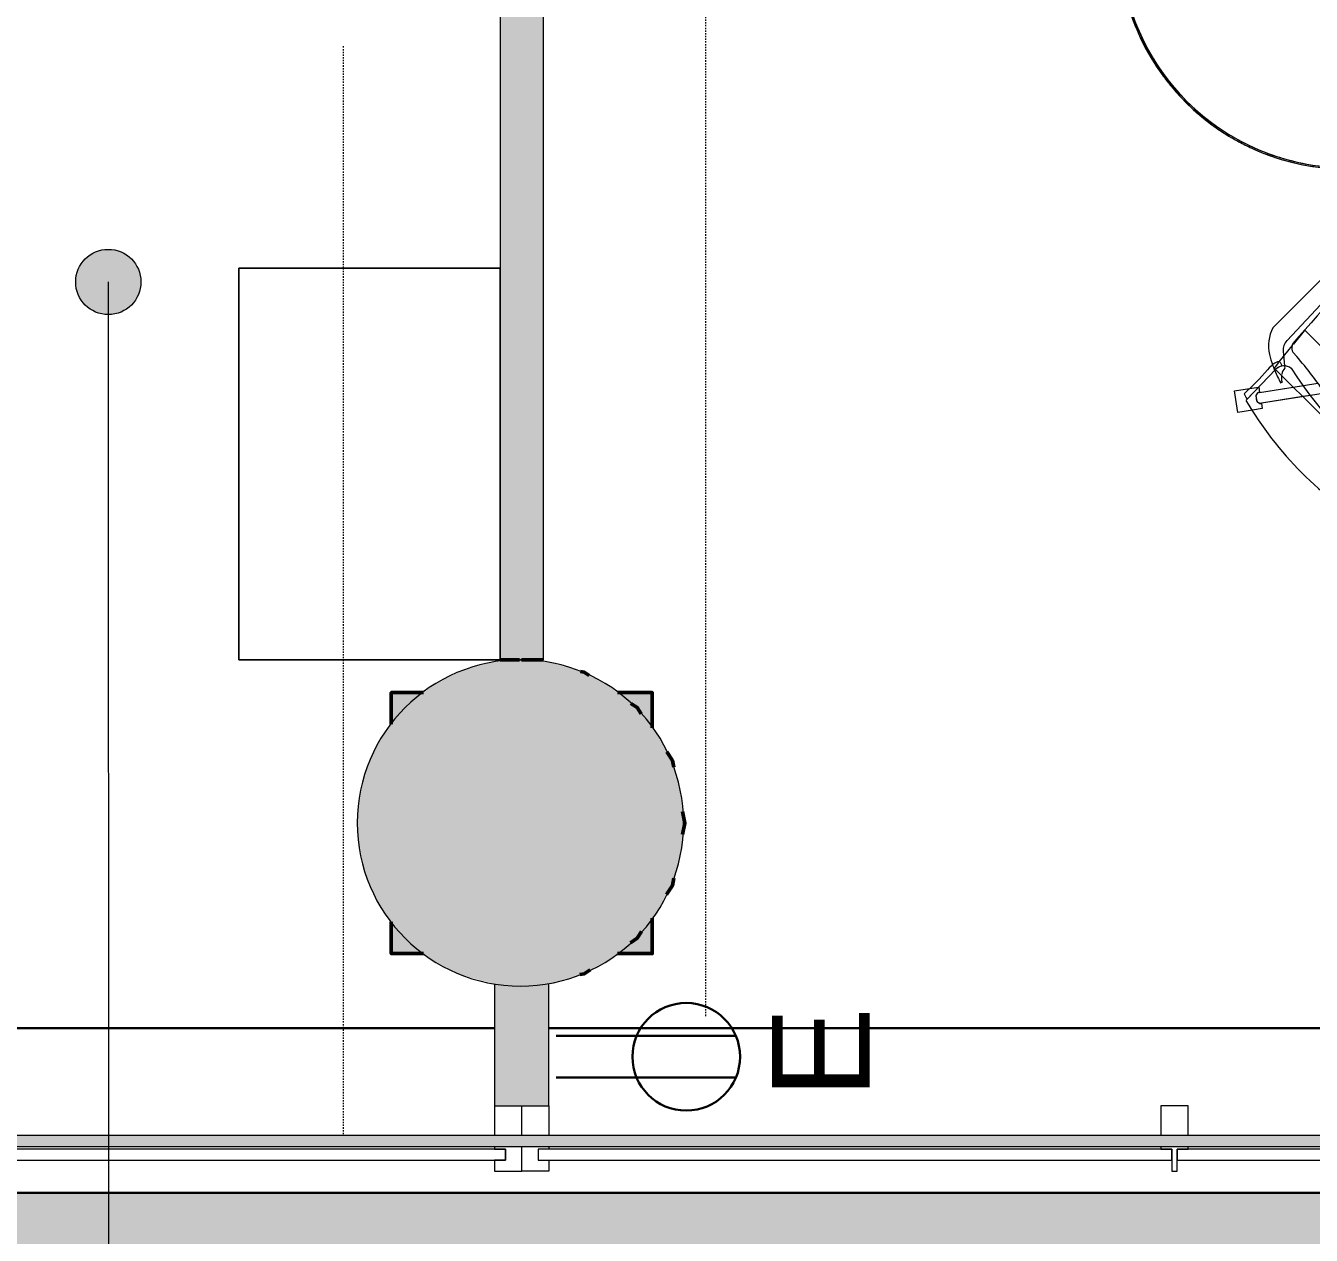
# Model space of a CAD drawing. Header units: inches. Extents: x 416 to 2283, y -56 to 1824.
# Drawn here: x 1962.8 to 2081, y 45.1 to 156.3 of the extents above; entities that cross this region are included whole.
import ezdxf

# ---------------------------------------------------------------- set-up
doc = ezdxf.new("R2010")
doc.units = ezdxf.units.IN
doc.header["$MEASUREMENT"] = 0
doc.linetypes.add('Dash 1_8_', pattern=[0.25, 0.125, -0.125])
for name, color, linetype, lineweight in [('A-ANNO-NOTE', 131, 'Continuous', 13), ('A-AREA-IDEN', 2, 'Continuous', 9), ('A-DETL-GENF', 92, 'Continuous', 9), ('A-DETL-THIN', 151, 'Continuous', 9), ('A-GLAZ-CURT', 52, 'Continuous', 9), ('A-WALL-PATT', 111, 'Continuous', 13), ('I-FURN', 30, 'Continuous', 9), ('I-FURN-PNLS', 30, 'Continuous', 9), ('I-WALL', 2, 'Continuous', 13), ('Orbis - Background_dwg', 8, 'Continuous', 9), ('Orbis_AR$0$A-Wall-Exst', 7, 'Continuous', 9), ('Orbis_BB$0$A-Glaz-Assm', 10, 'Continuous', 20), ('Orbis_BB$0$A-Glaz-Assm-Glaz', 10, 'Continuous', 20), ('Orbis_BB$0$A-Wall-Exst', 7, 'Continuous', 9), ('Orbis_BB$0$TI_ARCH-02_E957150$0$A-Wall-Blow', 130, 'Continuous', 30), ('Orbis_BB$0$TI_Grid_E957150$0$S-02-COLS-CONC', 50, 'Continuous', 50), ('Orbis_BB$0$TI_Grid_E957150$0$S-03-COLS-CONC-PATT', 10, 'Continuous', 20), ('Orbis_BB$0$TI_Grid_E957150$0$S-04-COLS-CONC', 50, 'Continuous', 50), ('Orbis_BB$0$TI_Grid_E957150$0$S-05-COLS-CONC', 50, 'Continuous', 50), ('Orbis_BB$0$TI_Grid_E957150$0$S-06-COLS-CONC', 50, 'Continuous', 50), ('Orbis_BB$0$TI_Grid_E957150$0$S-07-COLS-CONC', 50, 'Continuous', 50), ('Orbis_BB$0$TI_Grid_E957150$0$S-08-COLS-CONC', 50, 'Continuous', 50), ('Orbis_BB$0$TI_Grid_E957150$0$S-08-COLS-CONC-PATT', 10, 'Continuous', 20), ('Orbis_BB$0$TI_Grid_E957150$0$S-09-COLS-CONC', 50, 'Continuous', 50), ('Orbis_BB$0$TI_Grid_E957150$0$S-P1-COLS-CONC', 50, 'Continuous', 50), ('Orbis_BB$0$TI_Grid_E957150$0$S-P1-COLS-CONC-PATT', 10, 'Continuous', 20), ('Orbis_BB$0$TI_Grid_E957150$0$S-P4-COLS-CONC', 50, 'Continuous', 50), ('S-COLS', 52, 'Continuous', 13)]:
    doc.layers.add(name, color=color, linetype=linetype, lineweight=lineweight)
doc.styles.add('Swis721 Lt BT', font='swissl.ttf', dxfattribs={"height": 9})

# ---------------------------------------------------------------- blocks, each defined once
blk = doc.blocks.new('Concrete-Round-Column - 30_-6914671-Level XX  POWER _ SIGNAL')
at = {"layer": 'S-COLS', "lineweight": 9}
blk.add_hatch(color=7, dxfattribs=at).paths.add_polyline_path([(0, -15), (2.62, -14.77), (5.13, -14.1), (7.5, -12.99), (9.64, -11.49), (11.49, -9.64), (12.99, -7.5), (14.1, -5.13), (14.77, -2.6), (15, 0), (14.77, 2.6), (14.1, 5.13), (12.99, 7.5), (11.49, 9.64), (9.64, 11.49), (7.5, 12.99), (5.13, 14.1), (2.6, 14.77), (-0.01, 15), (-2.6, 14.77), (-5.13, 14.1), (-7.5, 12.99), (-9.64, 11.49), (-11.49, 9.64), (-12.99, 7.5), (-14.1, 5.13), (-14.77, 2.6), (-15, 0), (-14.77, -2.6), (-14.1, -5.13), (-12.99, -7.5), (-11.49, -9.64), (-9.64, -11.49), (-7.44, -13.02), (-5.13, -14.1), (-2.38, -14.79), (-0.48, -14.96)], flags=0)
at = {"layer": 'S-COLS', "color": 8, "lineweight": 20}
for start, end in [(360, 180), (180, 360)]:
    blk.add_arc((0, 0), 15, start, end, dxfattribs=at)
blk = doc.blocks.new('System Panel - Glazed-7329276-Level XX  POWER _ SIGNAL')
at = {"layer": 'A-GLAZ-CURT'}
blk.add_hatch(color=7, dxfattribs=at).paths.add_polyline_path([(-212.63, -0.75), (-245.76, -0.75), (-245.76, -1.75), (245.76, -1.75), (245.76, -0.75), (-187.63, -0.75)], flags=0)
at = {"layer": 'A-GLAZ-CURT', "color": 8, "lineweight": 20}
for p, q in [((245.76, -0.75), (-245.76, -0.75)), ((-245.76, -1.75), (245.76, -1.75))]:
    blk.add_line(p, q, dxfattribs=at)
blk = doc.blocks.new('Zira Wksta 12 - Type 1-V11-Level XX  POWER _ SIGNAL')
at = {"layer": 'I-FURN', "linetype": 'Dash 1_8_'}
blk.add_line((-108, 12), (-108, -114), dxfattribs=at)
at = {"layer": 'I-FURN'}
for p, q in [((-55.84, -50.59), (-48.39, -43.13)), ((-47.47, -44.21), (-54.53, -51.76)), ((-52.93, -50.87), (-52.88, -50.81)), ((-52.88, -50.81), (-48.5, -55.18)), ((-53.94, -52.12), (-52.93, -50.87)), ((-54.89, -52.75), (-54.75, -54.1)), ((-54.84, -53.23), (-54.06, -52.26)), ((-54.06, -52.26), (-54.01, -52.21)), ((-55.71, -54.31), (-55.6, -54.17)), ((-55.63, -54.39), (-55.68, -54.33)), ((-55.6, -54.17), (-55.28, -53.77)), ((-55.25, -53.73), (-54.84, -53.23)), ((-55.16, -53.74), (-54.99, -54.11)), ((-54.75, -54.1), (-54.73, -54.26)), ((-58.3, -57.26), (-55.56, -54.41)), ((-55.56, -54.41), (-58.19, -57.16)), ((-55.03, -54.98), (-55.57, -54.45)), ((-53.97, -56.05), (-55.03, -54.98)), ((-59.35, -56.4), (-57.97, -56.18)), ((-59.35, -56.4), (-57.97, -56.18)), ((-59.04, -58.37), (-59.35, -56.4)), ((-59.04, -58.37), (-59.35, -56.4)), ((-57.97, -56.18), (-57.13, -56.04)), ((-57.97, -56.18), (-57.13, -56.04)), ((-57.13, -56.04), (-57.05, -56.52)), ((-57.13, -56.04), (-57.05, -56.52)), ((-57.05, -56.54), (-53.02, -55.9)), ((-57.05, -56.54), (-53.97, -56.05)), ((-54.99, -55.59), (-55.1, -55.67)), ((-53.97, -56.05), (-53.02, -55.9)), ((-53.09, -56.92), (-53.97, -56.05)), ((-53.02, -55.9), (-51.71, -55.69)), ((-53.02, -55.9), (-51.71, -55.69)), ((-51.03, -56.6), (-52.37, -56.81)), ((-51.03, -56.6), (-52.37, -56.81)), ((-57.39, -56.84), (-57.31, -57.35)), ((-57.39, -56.84), (-57.31, -57.35)), ((-57.3, -57.34), (-57.38, -56.84)), ((-57.3, -57.34), (-57.38, -56.84)), ((-52.37, -56.81), (-56.89, -57.52)), ((-53.09, -56.92), (-56.89, -57.52)), ((-56.89, -57.54), (-56.82, -58.02)), ((-56.89, -57.54), (-56.82, -58.02)), ((-52.37, -56.81), (-53.09, -56.92)), ((-46.16, -63.85), (-53.09, -56.92)), ((-57.71, -58.16), (-59.04, -58.37)), ((-57.71, -58.16), (-59.04, -58.37)), ((-56.82, -58.02), (-57.71, -58.16)), ((-56.82, -58.02), (-57.71, -58.16))]:
    blk.add_line(p, q, dxfattribs=at)
for centre, radius, start, end in [((62.79, -151.71), 153.52, 134.4749, 139.5213), ((-52.6, -52.23), 3.63, 153.1789, 193.0478), ((-53.51, -52.7), 1.39, 137.8013, 182.1078), ((-46.77, -50.88), 9.61, 193.0478, 198.9964), ((-53.33, -52.44), 0.763, 149.2338, 230.7662), ((-86.25, -81.01), 42.84, 34.9767, 40.7699), ((-53.49, -56.9), 3.74, 125.0936, 139.0143), ((-46.77, -50.88), 9.61, 198.9964, 201.4906), ((-55.29, -54.34), 0.613, 77.5427, 125.0936), ((-54.8, -55.14), 1.05, 50.9554, 136.1786), ((-54.8, -55.14), 1.05, 100.2002, 136.1786), ((-53.67, -55.17), 1.38, 140.0878, 167.4248), ((-25.52, -36.28), 33.83, 212.2285, 237.7715), ((-76.85, -36.61), 27.2, 312.4882, 319.0143), ((-46.77, -50.88), 9.61, 201.6393, 202.073), ((-46.77, -50.88), 9.61, 202.2631, 209.9334), ((-53.67, -55.17), 1.38, 169.0187, 197.9497), ((-29.6, -40.36), 33.17, 209.4478, 210.4234), ((-56.99, -56.92), 0.407, 98.1651, 167.8349), ((-56.99, -56.92), 0.407, 98.1651, 167.8349), ((-56.99, -56.94), 0.406, 99, 166.3801), ((-56.99, -56.94), 0.406, 99, 166.3801), ((-29.91, -40.67), 32.89, 210.304, 239.6925), ((-56.96, -57.14), 0.407, 210.1651, 279.8349), ((-56.96, -57.14), 0.407, 210.1651, 279.8349), ((-56.96, -57.12), 0.406, 211.6199, 252.0479), ((-56.96, -57.12), 0.406, 211.6199, 279), ((-56.96, -57.12), 0.406, 252.0479, 279)]:
    blk.add_arc(centre, radius, start, end, dxfattribs=at)
at = {"layer": 'I-FURN-PNLS'}
for radius, start, end in [(21, 90, 270), (21, 90, 270), (20.87, 180, 270), (20.87, 180, 270), (20.87, 196.3636, 204.5455), (20.87, 196.3636, 204.5455), (21, 199.0476, 202.9265), (21, 199.0476, 202.9265), (21, 202.9265, 207.4568), (21, 202.9265, 207.4568), (20.87, 204.5455, 212.7273), (20.87, 204.5455, 237.2727), (21, 207.4568, 211.3139), (21, 207.4568, 211.3139), (21, 211.3139, 215.8762), (21, 211.3139, 215.8762), (20.87, 212.7273, 237.2727), (21, 215.8762, 219.7), (21, 215.8762, 219.7), (21, 219.7, 224.3111), (21, 219.7, 224.3111), (21, 224.3111, 228.085), (21, 224.3111, 228.085), (21, 228.085, 232.772), (21, 228.085, 232.772), (21, 232.772, 236.4692), (21, 232.772, 236.4692), (21, 236.4692, 241.2813), (21, 236.4692, 241.2813), (20.87, 237.2727, 245.4545), (20.87, 237.2727, 253.6364), (21, 241.2813, 244.8527), (21, 241.2813, 244.8527), (21, 244.8527, 249.8969), (21, 244.8527, 249.8969), (20.87, 245.4545, 253.6364), (21, 249.8969, 253.2356), (21, 249.8969, 253.2356), (21, 253.2356, 258.8316), (21, 253.2356, 258.8316), (20.87, 253.6364, 270), (20.87, 253.6364, 270), (21, 258.8316, 261.618), (21, 258.8316, 261.618)]:
    blk.add_arc((-49, -15), radius, start, end, dxfattribs=at)
blk = doc.blocks.new('Zira Wksta 11 - Type 3-V12-Level XX  POWER _ SIGNAL')
at = {"layer": 'I-FURN', "linetype": 'Dash 1_8_'}
for p, q in [((-102, 43.99), (-102, 87.75)), ((-102, 7.99), (-102, 43.99)), ((-102, -12.41), (-102, 7.99))]:
    blk.add_line(p, q, dxfattribs=at)
blk = doc.blocks.new('Bookshelf33 - Bookshelf-7421367-Level XX  POWER _ SIGNAL')
at = {"layer": 'I-FURN'}
for p, q in [((1102.93, 152.08), (1066.93, 152.08)), ((1066.93, 152.08), (1066.93, 128.08)), ((1066.93, 128.08), (1066.93, 152.08)), ((1066.93, 152.08), (1102.93, 152.08)), ((1102.93, 128.08), (1102.93, 152.08)), ((1102.93, 152.08), (1102.93, 128.08)), ((1066.93, 128.08), (1102.93, 128.08)), ((1102.93, 128.08), (1066.93, 128.08))]:
    blk.add_line(p, q, dxfattribs=at)
blk = doc.blocks.new('Orbis - Background_dwg_Orbis_BB-7347761-Level XX  POWER _ SIGNAL')
at = {"layer": 'Orbis_BB$0$TI_Grid_E957150$0$S-03-COLS-CONC-PATT', "lineweight": 9}
h = blk.add_hatch(color=7, dxfattribs=at)
h.paths.add_polyline_path([(12721.99, 874.97), (12722.4, 875.05), (12722.95, 875.42)], flags=0)
h.paths.add_polyline_path([(12730.52, 883.17), (12730.64, 883.79), (12730.52, 883.53), (12730.52, 883.34)], flags=0)
h.paths.add_polyline_path([(12731.45, 887.85), (12731.66, 888.92), (12731.45, 889.96), (12731.54, 888.91), (12731.51, 888.55)], flags=0)
h.paths.add_polyline_path([(12730.64, 894.05), (12730.5, 894.56), (12730.47, 894.41), (12730.52, 894.31)], flags=0)
h.paths.add_polyline_path([(12722.87, 902.46), (12722.4, 902.77), (12722.05, 902.84)], flags=0)
at = {"layer": 'Orbis_BB$0$TI_Grid_E957150$0$S-08-COLS-CONC-PATT', "lineweight": 9}
h = blk.add_hatch(color=7, dxfattribs=at)
h.paths.add_polyline_path([(12729.96, 882.34), (12730.52, 883.17), (12730.52, 883.53), (12730.35, 883.17)], flags=0)
h.paths.add_polyline_path([(12730.47, 894.41), (12730.52, 894.65), (12729.99, 895.45), (12730.36, 894.65)], flags=0)
at = {"layer": 'Orbis_BB$0$TI_Grid_E957150$0$S-P1-COLS-CONC-PATT', "lineweight": 9}
h = blk.add_hatch(color=7, dxfattribs=at)
h.paths.add_polyline_path([(12704.66, 876.91), (12707.64, 876.91), (12706.9, 877.43), (12705.05, 879.28), (12704.66, 879.84), (12704.66, 877.43)], flags=0)
h.paths.add_polyline_path([(12726.19, 876.91), (12728.66, 876.91), (12728.66, 880.17), (12728.04, 879.28), (12726.19, 877.43), (12725.45, 876.91), (12726.15, 876.91)], flags=0)
h.paths.add_polyline_path([(12728.66, 897.67), (12728.66, 900.91), (12725.47, 900.91), (12726.19, 900.41), (12728.04, 898.56)], flags=0)
h.paths.add_polyline_path([(12704.66, 898), (12705.05, 898.56), (12706.9, 900.41), (12707.62, 900.91), (12704.66, 900.91), (12704.66, 898.17)], flags=0)
at = {"layer": 'Orbis_BB$0$A-Glaz-Assm'}
for p, q in [((12714.16, 862.91), (12714.16, 860.16)), ((12716.66, 860.16), (12716.66, 862.91)), ((12716.66, 860.16), (12716.66, 862.91)), ((12719.16, 862.91), (12719.16, 860.16)), ((12777.91, 860.16), (12777.91, 862.91))]:
    blk.add_line(p, q, dxfattribs=at)
at = {"layer": 'Orbis_BB$0$A-Glaz-Assm', "flags": 128}
for points in [[(12777.91, 862.91), (12775.41, 862.91), (12775.41, 860.16)], [(12714.16, 859.16), (12714.16, 858.91), (12715.16, 858.91), (12715.16, 857.91), (12714.16, 857.91), (12714.16, 856.91), (12716.66, 856.91), (12716.66, 859.16)], [(12719.16, 859.16), (12719.16, 858.91), (12718.16, 858.91), (12718.16, 857.91), (12719.16, 857.91), (12719.16, 856.91), (12716.66, 856.91), (12716.66, 859.16)], [(12775.41, 859.16), (12775.41, 858.91), (12776.41, 858.91), (12776.41, 856.91), (12776.91, 856.91), (12776.91, 858.91), (12777.91, 858.91), (12777.91, 859.16)]]:
    blk.add_lwpolyline(points, dxfattribs=at)
at = {"layer": 'Orbis_BB$0$A-Glaz-Assm-Glaz', "flags": 128}
for points in [[(12715.16, 858.91), (12656.91, 858.91), (12656.91, 857.91), (12715.16, 857.91)], [(12776.41, 858.91), (12718.16, 858.91), (12718.16, 857.91), (12776.41, 857.91)], [(12836.41, 858.91), (12776.91, 858.91), (12776.91, 857.91), (12836.41, 857.91)]]:
    blk.add_lwpolyline(points, close=True, dxfattribs=at)
at = {"layer": 'Orbis_BB$0$A-Wall-Exst', "color": 50, "lineweight": 50}
for p, q in [((12714.66, 903.91), (12716.45, 903.91)), ((12716.64, 903.91), (12718.66, 903.91))]:
    blk.add_line(p, q, dxfattribs=at)
at = {"layer": 'Orbis_BB$0$TI_ARCH-02_E957150$0$A-Wall-Blow'}
for p, q in [((12614.24, 870.04), (12714.16, 870.04)), ((12719.16, 870.04), (12817.54, 870.04))]:
    blk.add_line(p, q, dxfattribs=at)
at = {"layer": 'Orbis_BB$0$TI_ARCH-02_E957150$0$A-Wall-Blow', "flags": 128}
blk.add_lwpolyline([(11124.05, 914.91), (12058.66, 914.91), (12058.66, 853.91), (12117.66, 853.91), (12117.66, 857.91), (12147.66, 857.91), (12147.66, 854.91), (12856.66, 854.91), (12856.66, 1027.91), (12853.66, 1027.91), (12853.66, 1028.04)], dxfattribs=at)
at = {"layer": 'Orbis_BB$0$TI_Grid_E957150$0$S-02-COLS-CONC', "flags": 128}
for points in [[(12722.87, 902.46), (12722.4, 902.77), (12722.05, 902.84)], [(12727.65, 898.95), (12727.27, 899.52), (12726.7, 899.9)], [(12730.64, 894.05), (12730.52, 894.65), (12729.99, 895.45)], [(12731.45, 887.85), (12731.66, 888.91), (12731.45, 889.96)], [(12729.96, 882.34), (12730.52, 883.17), (12730.65, 883.83)], [(12726.65, 877.89), (12727.27, 878.31), (12727.68, 878.93)], [(12721.99, 874.97), (12722.4, 875.05), (12722.95, 875.42)]]:
    blk.add_lwpolyline(points, dxfattribs=at)
at = {"layer": 'Orbis_BB$0$TI_Grid_E957150$0$S-04-COLS-CONC'}
for p, q in [((12729.99, 895.45), (12730.52, 894.65)), ((12730.52, 894.65), (12730.64, 894.05))]:
    blk.add_line(p, q, dxfattribs=at)
at = {"layer": 'Orbis_BB$0$TI_Grid_E957150$0$S-04-COLS-CONC', "flags": 128}
for points in [[(12722.05, 902.84), (12722.4, 902.77), (12722.87, 902.46)], [(12726.7, 899.9), (12727.27, 899.52), (12727.65, 898.95)], [(12731.45, 889.96), (12731.66, 888.91), (12731.45, 887.85)], [(12730.65, 883.83), (12730.52, 883.17), (12729.96, 882.34)], [(12727.68, 878.93), (12727.27, 878.31), (12726.65, 877.89)], [(12722.95, 875.42), (12722.4, 875.05), (12721.99, 874.97)]]:
    blk.add_lwpolyline(points, dxfattribs=at)
at = {"layer": 'Orbis_BB$0$TI_Grid_E957150$0$S-05-COLS-CONC'}
for p, q in [((12729.99, 895.45), (12730.52, 894.65)), ((12730.52, 894.65), (12730.64, 894.05))]:
    blk.add_line(p, q, dxfattribs=at)
at = {"layer": 'Orbis_BB$0$TI_Grid_E957150$0$S-05-COLS-CONC', "flags": 128}
for points in [[(12722.05, 902.84), (12722.4, 902.77), (12722.87, 902.46)], [(12726.7, 899.9), (12727.27, 899.52), (12727.65, 898.95)], [(12731.45, 889.96), (12731.66, 888.91), (12731.45, 887.85)], [(12730.65, 883.83), (12730.52, 883.17), (12729.96, 882.34)], [(12727.68, 878.93), (12727.27, 878.31), (12726.65, 877.89)], [(12722.95, 875.42), (12722.4, 875.05), (12721.99, 874.97)]]:
    blk.add_lwpolyline(points, dxfattribs=at)
at = {"layer": 'Orbis_BB$0$TI_Grid_E957150$0$S-06-COLS-CONC'}
for p, q in [((12729.99, 895.45), (12730.52, 894.65)), ((12730.52, 894.65), (12730.64, 894.05))]:
    blk.add_line(p, q, dxfattribs=at)
at = {"layer": 'Orbis_BB$0$TI_Grid_E957150$0$S-06-COLS-CONC', "flags": 128}
for points in [[(12722.05, 902.84), (12722.4, 902.77), (12722.87, 902.46)], [(12726.7, 899.9), (12727.27, 899.52), (12727.65, 898.95)], [(12731.45, 889.96), (12731.66, 888.91), (12731.45, 887.85)], [(12730.65, 883.83), (12730.52, 883.17), (12729.96, 882.34)], [(12727.68, 878.93), (12727.27, 878.31), (12726.65, 877.89)], [(12722.95, 875.42), (12722.4, 875.05), (12721.99, 874.97)]]:
    blk.add_lwpolyline(points, dxfattribs=at)
at = {"layer": 'Orbis_BB$0$TI_Grid_E957150$0$S-07-COLS-CONC'}
for p, q in [((12729.99, 895.45), (12730.52, 894.65)), ((12730.52, 894.65), (12730.64, 894.05))]:
    blk.add_line(p, q, dxfattribs=at)
at = {"layer": 'Orbis_BB$0$TI_Grid_E957150$0$S-07-COLS-CONC', "flags": 128}
for points in [[(12722.05, 902.84), (12722.4, 902.77), (12722.87, 902.46)], [(12726.7, 899.9), (12727.27, 899.52), (12727.65, 898.95)], [(12731.45, 889.96), (12731.66, 888.91), (12731.45, 887.85)], [(12730.65, 883.83), (12730.52, 883.17), (12729.96, 882.34)], [(12727.68, 878.93), (12727.27, 878.31), (12726.65, 877.89)], [(12722.95, 875.42), (12722.4, 875.05), (12721.99, 874.97)]]:
    blk.add_lwpolyline(points, dxfattribs=at)
at = {"layer": 'Orbis_BB$0$TI_Grid_E957150$0$S-08-COLS-CONC'}
for p, q in [((12729.99, 895.45), (12730.52, 894.65)), ((12730.52, 894.65), (12730.64, 894.05))]:
    blk.add_line(p, q, dxfattribs=at)
at = {"layer": 'Orbis_BB$0$TI_Grid_E957150$0$S-08-COLS-CONC', "flags": 128}
for points in [[(12722.05, 902.84), (12722.4, 902.77), (12722.87, 902.46)], [(12726.7, 899.9), (12727.27, 899.52), (12727.65, 898.95)], [(12731.45, 889.96), (12731.66, 888.91), (12731.45, 887.85)], [(12730.65, 883.83), (12730.52, 883.17), (12729.96, 882.34)], [(12727.68, 878.93), (12727.27, 878.31), (12726.65, 877.89)], [(12722.95, 875.42), (12722.4, 875.05), (12721.99, 874.97)]]:
    blk.add_lwpolyline(points, dxfattribs=at)
at = {"layer": 'Orbis_BB$0$TI_Grid_E957150$0$S-09-COLS-CONC'}
for p, q in [((12729.99, 895.45), (12730.52, 894.65)), ((12730.52, 894.65), (12730.64, 894.05))]:
    blk.add_line(p, q, dxfattribs=at)
at = {"layer": 'Orbis_BB$0$TI_Grid_E957150$0$S-09-COLS-CONC', "flags": 128}
for points in [[(12722.05, 902.84), (12722.4, 902.77), (12722.87, 902.46)], [(12726.7, 899.9), (12727.27, 899.52), (12727.65, 898.95)], [(12731.45, 889.96), (12731.66, 888.91), (12731.45, 887.85)], [(12730.65, 883.83), (12730.52, 883.17), (12729.96, 882.34)], [(12727.68, 878.93), (12727.27, 878.31), (12726.65, 877.89)], [(12722.95, 875.42), (12722.4, 875.05), (12721.99, 874.97)]]:
    blk.add_lwpolyline(points, dxfattribs=at)
at = {"layer": 'Orbis_BB$0$TI_Grid_E957150$0$S-P1-COLS-CONC'}
for p, q in [((12728.66, 900.91), (12725.47, 900.91)), ((12728.66, 897.67), (12728.66, 900.91))]:
    blk.add_line(p, q, dxfattribs=at)
at = {"layer": 'Orbis_BB$0$TI_Grid_E957150$0$S-P1-COLS-CONC', "flags": 128}
for points in [[(12707.62, 900.91), (12704.66, 900.91), (12704.66, 898)], [(12704.66, 879.84), (12704.66, 876.91), (12707.64, 876.91)], [(12725.45, 876.91), (12728.66, 876.91), (12728.66, 880.17)]]:
    blk.add_lwpolyline(points, dxfattribs=at)
at = {"layer": 'Orbis_BB$0$TI_Grid_E957150$0$S-P4-COLS-CONC'}
for p, q in [((12728.66, 880.17), (12728.66, 876.91)), ((12728.66, 876.91), (12725.45, 876.91))]:
    blk.add_line(p, q, dxfattribs=at)
at = {"layer": 'Orbis_BB$0$TI_Grid_E957150$0$S-P4-COLS-CONC', "flags": 128}
for points in [[(12704.66, 898), (12704.66, 900.91), (12707.62, 900.91)], [(12725.47, 900.91), (12728.66, 900.91), (12728.66, 897.67)], [(12707.64, 876.91), (12704.66, 876.91), (12704.66, 879.84)]]:
    blk.add_lwpolyline(points, dxfattribs=at)
blk = doc.blocks.new('Orbis - Background_dwg-7329766-Level XX  POWER _ SIGNAL')
at = {"layer": 'Orbis_AR$0$A-Wall-Exst', "color": 50, "lineweight": 50}
for p, q in [((2006.37, 97.98), (2008.16, 97.98)), ((2008.34, 97.98), (2010.37, 97.98))]:
    blk.add_line(p, q, dxfattribs=at)
blk.add_blockref('Orbis - Background_dwg_Orbis_BB-7347761-Level XX  POWER _ SIGNAL', (-10708.29, -805.94))

msp = doc.modelspace()

# ---------------------------------------------------------------- hatches: boundary and pattern name
at = {"layer": 'A-AREA-IDEN'}
h = msp.add_hatch(color=256, dxfattribs=at)
edge = h.paths.add_edge_path(flags=0)
edge.add_arc((1970.36, 132.72), 3, 0, 360)
at = {"layer": 'A-DETL-GENF'}
h = msp.add_hatch(color=9, dxfattribs=at)
h.paths.add_polyline_path([(1806.16, -9.77), (2180.09, -9.77), (2180.09, 282.04), (2178.37, 282.04), (2178.37, 269.98), (2160.37, 269.98), (2160.37, 281.98), (2145.5, 281.98), (2145.5, 222.1), (2148.37, 222.1), (2148.37, 48.98), (1645.98, 48.98), (1645.98, 56.98), (1645.87, 56.98), (1645.87, 67.98), (1645.98, 67.98), (1645.98, 68.19), (1645.77, 68.21), (1643.24, 68.89), (1642.84, 69.08), (1642.63, 69.12), (1642.36, 69.3), (1640.87, 69.99), (1639.47, 70.98), (1636.37, 70.98), (1636.37, 74.07), (1635.38, 75.48), (1634.68, 76.98), (1634.51, 77.24), (1634.47, 77.43), (1634.27, 77.85), (1633.6, 80.38), (1633.38, 83.07), (1633.6, 85.59), (1634.27, 88.11), (1635.38, 90.48), (1636.37, 91.9), (1636.37, 94.98), (1639.44, 94.98), (1640.87, 95.97), (1643.24, 97.08), (1645.98, 97.86), (1645.98, 97.98), (1645.87, 97.98), (1645.87, 207.29), (1645.98, 207.29), (1645.98, 208.97), (1636.37, 208.97), (1636.37, 239.19), (1645.87, 239.19), (1645.87, 593.98), (1179.62, 593.98), (1179.62, 528.98), (592.87, 528.98), (592.87, 464.97), (570.87, 464.97), (570.87, 469.97), (587.87, 469.97), (587.87, 521.97), (527.87, 521.97), (527.87, 469.97), (530.87, 469.97), (530.87, 464.97), (527.87, 464.97), (527.87, 299.85), (570.87, 299.85), (570.87, 268.97), (580.37, 268.97), (580.37, 208.97), (570.87, 208.97), (570.87, 117.73), (565.87, 117.73), (565.87, 168.98), (551.87, 168.98), (551.87, 249.98), (556.37, 249.98), (556.37, 268.97), (565.87, 268.97), (565.87, 294.85), (522.87, 294.85), (522.87, 310.85), (478.07, 310.85), (478.07, 314.85), (522.87, 314.85), (522.87, 517.98), (498.87, 517.98), (498.87, 521.97), (527.87, 521.98), (527.87, 593.97), (498.87, 593.97), (498.87, 597.97), (415.76, 597.97), (415.76, -9.77), (1750.54, -9.77)], flags=0)
h.paths.add_polyline_path([(1439.37, 58.98), (1435.75, 59.1), (1357.37, 59.1), (1357.37, 54.98), (1402.37, 54.98), (1402.37, 58.98), (1435.75, 58.98)], flags=0)
h.paths.add_polyline_path([(1354.37, 47.98), (1350.37, 47.98), (1350.37, 122.98), (1361, 122.98), (1361, 62.73), (1439.37, 62.73), (1439.37, 51.98), (1409.37, 51.98), (1409.37, 47.98), (1357.37, 47.98)], flags=0)
h.paths.add_polyline_path([(928.37, 67.98), (928.24, 68), (925.84, 68.21), (923.32, 68.89), (922.97, 69.05), (922.63, 69.12), (922.17, 69.42), (920.95, 69.99), (919.55, 70.98), (916.37, 70.98), (916.37, 74.18), (915.46, 75.48), (914.94, 76.59), (914.49, 77.34), (914.35, 77.85), (913.68, 80.38), (913.45, 82.58), (913.39, 83.07), (913.51, 83.68), (913.68, 85.59), (914.51, 88.72), (914.92, 89.32), (915.46, 90.48), (916.37, 91.79), (916.37, 94.98), (919.52, 94.98), (920.95, 95.97), (922.25, 96.58), (922.63, 96.83), (922.91, 96.89), (923.32, 97.08), (925.84, 97.76), (928.54, 97.98), (931.05, 97.76), (933.58, 97.08), (935.95, 95.97), (937.37, 94.98), (940.37, 94.98), (940.37, 92.01), (941.44, 90.48), (942.54, 88.11), (943.22, 85.59), (943.45, 82.98), (943.22, 80.38), (942.54, 77.85), (941.44, 75.48), (940.37, 73.96), (940.37, 70.98), (937.35, 70.98), (935.95, 69.99), (933.58, 68.89), (931.05, 68.21), (928.41, 67.98)], flags=0)
h.paths.add_polyline_path([(568.37, 67.98), (568.3, 67.99), (565.77, 68.21), (563.24, 68.89), (562.84, 69.08), (562.63, 69.12), (562.36, 69.3), (560.87, 69.99), (559.47, 70.98), (556.37, 70.98), (556.37, 74.07), (555.38, 75.48), (554.68, 76.98), (554.51, 77.24), (554.47, 77.43), (554.27, 77.85), (553.6, 80.38), (553.38, 83.07), (553.6, 85.59), (554.27, 88.11), (555.38, 90.48), (556.37, 91.9), (556.37, 94.98), (559.44, 94.98), (560.87, 95.97), (563.24, 97.08), (565.77, 97.76), (568.46, 97.98), (570.97, 97.76), (573.5, 97.08), (575.87, 95.97), (577.3, 94.98), (580.37, 94.98), (580.37, 91.9), (581.36, 90.48), (582.47, 88.11), (583.14, 85.59), (583.37, 82.97), (583.14, 80.38), (582.47, 77.85), (582.27, 77.43), (582.23, 77.24), (582.06, 76.98), (581.36, 75.48), (580.37, 74.07), (580.37, 70.98), (577.27, 70.98), (575.87, 69.99), (574.38, 69.3), (574.11, 69.12), (573.9, 69.08), (573.5, 68.89), (570.97, 68.21), (568.41, 67.98)], flags=0)
h.paths.add_polyline_path([(1288.37, 67.98), (1288.3, 67.99), (1285.77, 68.21), (1283.24, 68.89), (1282.84, 69.08), (1282.63, 69.12), (1282.36, 69.3), (1280.87, 69.99), (1279.47, 70.98), (1276.37, 70.98), (1276.37, 74.07), (1275.38, 75.48), (1274.68, 76.98), (1274.51, 77.24), (1274.47, 77.43), (1274.27, 77.85), (1273.6, 80.38), (1273.38, 83.07), (1273.6, 85.59), (1274.27, 88.11), (1275.38, 90.48), (1276.37, 91.9), (1276.37, 94.98), (1279.44, 94.98), (1280.87, 95.97), (1283.24, 97.08), (1285.77, 97.76), (1288.46, 97.98), (1290.97, 97.76), (1293.5, 97.08), (1295.87, 95.97), (1297.3, 94.98), (1300.37, 94.98), (1300.37, 91.9), (1301.36, 90.48), (1302.47, 88.11), (1303.14, 85.59), (1303.37, 82.97), (1303.14, 80.38), (1302.47, 77.85), (1302.27, 77.43), (1302.23, 77.24), (1302.06, 76.98), (1301.36, 75.48), (1300.37, 74.07), (1300.37, 70.98), (1297.27, 70.98), (1295.87, 69.99), (1294.38, 69.3), (1294.11, 69.12), (1293.9, 69.08), (1293.5, 68.89), (1290.97, 68.21), (1288.41, 67.98)], flags=0)
h.paths.add_polyline_path([(565.87, 172.48), (565.87, 208.97), (556.37, 208.97), (556.37, 246.48), (555.37, 246.48), (555.37, 172.48)], flags=0)
h.paths.add_polyline_path([(940.37, 208.97), (916.37, 208.97), (916.37, 209.19), (916.15, 209.19), (916.15, 239.19), (940.15, 239.19), (940.15, 238.97), (940.37, 238.97), (940.37, 214.97)], flags=0)
h.paths.add_polyline_path([(1288.06, 208.97), (1276.37, 208.97), (1276.37, 239.19), (1300.37, 239.19), (1300.37, 208.97)], flags=0)
h.paths.add_polyline_path([(1368.31, 449.11), (1368.31, 449.11), (1368.31, 463.86)], flags=0)
h.paths.add_polyline_path([(1327.07, 460.94), (1325.09, 461.25), (1325.44, 463.48), (1325.92, 463.4), (1325.94, 463.2), (1326.06, 463.02), (1326.12, 462.98), (1326.7, 462.93), (1326.8, 462.98), (1326.92, 463.18), (1326.94, 463.24), (1327.41, 463.14), (1327.2, 461.81)], flags=0)
h.paths.add_polyline_path([(1326.62, 462.91), (1326.06, 463.04), (1325.98, 463.15), (1325.95, 463.24), (1325.95, 463.48), (1327.78, 475.05), (1328.77, 474.89), (1326.87, 463.1), (1326.79, 463.03), (1326.62, 462.91)], flags=0)
h.paths.add_polyline_path([(1353.03, 467.68), (1353.03, 467.8), (1353.03, 470.92)], flags=0)
h.paths.add_polyline_path([(1341.47, 468.28), (1339.46, 469.3), (1339.69, 469.73), (1339.87, 469.68), (1340.08, 469.75), (1340.15, 469.8), (1340.38, 470.25), (1340.33, 470.48), (1340.21, 470.61), (1340.16, 470.67), (1340.38, 471.08), (1342.37, 470.06), (1342.19, 469.7)], flags=0)
h.paths.add_polyline_path([(1352.24, 469.36), (1352.24, 469.36), (1352.24, 469.9)], flags=0)
h.paths.add_polyline_path([(1339.87, 469.7), (1339.59, 469.8), (1329.18, 475.1), (1329.63, 475.99), (1340.22, 470.55), (1340.35, 470.36), (1340.34, 470.2), (1340.12, 469.79), (1339.97, 469.72)], flags=0)
h.paths.add_polyline_path([(1313.66, 472.68), (1313.35, 474.66), (1315.57, 475.01), (1315.65, 474.53), (1315.47, 474.46), (1315.33, 474.29), (1315.32, 474.14), (1315.43, 473.66), (1315.52, 473.57), (1315.71, 473.51), (1315.81, 473.51), (1315.88, 473.03), (1314.4, 472.8)], flags=0)
h.paths.add_polyline_path([(1315.71, 473.52), (1315.56, 473.59), (1315.39, 473.77), (1315.34, 474.24), (1315.51, 474.46), (1315.81, 474.54), (1327.3, 476.36), (1327.46, 475.37), (1315.74, 473.53)], flags=0)
h.paths.add_polyline_path([(1329.56, 476.44), (1328.85, 477.15), (1337.35, 485.59), (1337.45, 485.6), (1337.64, 485.58), (1337.99, 485.23), (1337.96, 484.86), (1337.88, 484.76), (1330.27, 477.15)], flags=0)
h.paths.add_polyline_path([(1327.51, 476.77), (1322.12, 487.37), (1322.15, 487.62), (1322.22, 487.73), (1322.65, 487.96), (1322.85, 487.91), (1322.98, 487.81), (1323.05, 487.73), (1328.4, 477.22), (1328.26, 477.15)], flags=0)
h.paths.add_polyline_path([(1369.31, 490.36), (1369.31, 490.36), (1369.31, 491.04)], flags=0)
h.paths.add_polyline_path([(1338.26, 484.43), (1337.92, 484.79), (1338.02, 484.94), (1338.03, 485.14), (1337.99, 485.24), (1337.59, 485.61), (1337.42, 485.62), (1337.24, 485.55), (1337.18, 485.51), (1336.84, 485.85), (1338.43, 487.44), (1339.85, 486.02), (1338.67, 484.85)], flags=0)
h.paths.add_polyline_path([(1321.71, 487.05), (1320.69, 489.06), (1322.47, 489.97), (1323.49, 487.96), (1323.04, 487.77), (1322.93, 487.89), (1322.75, 487.97), (1322.6, 487.94), (1322.15, 487.67), (1322.1, 487.56), (1322.11, 487.34), (1322.1, 487.26)], flags=0)
h.paths.add_polyline_path([(972.87, 593.97), (935.62, 593.98), (935.62, 598.98), (937.62, 598.98), (937.62, 740.22), (867.12, 740.22), (867.12, 647.48), (844.25, 647.48), (844.25, 623.98), (893.25, 623.98), (893.25, 598.98), (895.62, 598.98), (895.62, 593.98), (888.25, 593.98), (888.25, 612.48), (844.25, 612.48), (844.25, 593.98), (835.25, 593.98), (835.25, 598.98), (839.25, 598.98), (839.25, 647.48), (814.25, 647.48), (814.25, 652.48), (862.12, 652.48), (862.12, 745.22), (891.62, 745.22), (891.62, 840.22), (857.37, 840.22), (857.37, 845.22), (919.37, 845.22), (919.37, 947.22), (746.62, 947.22), (746.62, 845.22), (808.62, 845.22), (808.62, 706.22), (765.25, 706.22), (765.25, 598.98), (795.25, 598.98), (795.25, 593.98), (730.25, 593.98), (730.25, 598.98), (760.25, 598.98), (760.25, 706.22), (732.62, 706.22), (732.62, 711.22), (794.62, 711.22), (794.62, 840.22), (654.87, 840.22), (654.87, 774.98), (679.87, 774.98), (679.87, 769.98), (654.87, 769.98), (654.87, 674.98), (679.87, 674.98), (679.87, 652.48), (711.25, 652.48), (711.25, 647.48), (686.25, 647.48), (686.25, 598.98), (690.25, 598.98), (690.25, 593.98), (677.87, 593.98), (677.87, 598.98), (681.25, 598.98), (681.25, 647.48), (638.87, 647.48), (638.87, 627.97), (648.87, 627.97), (648.87, 598.98), (649.87, 598.98), (649.87, 593.98), (580.87, 593.98), (580.87, 599.98), (632.87, 599.98), (632.87, 807.98), (538.87, 807.97), (538.87, 599.98), (540.87, 599.98), (540.87, 593.98), (971.92, 593.97)], flags=0)
h.paths.add_polyline_path([(1209.87, 596.98), (1247.87, 596.98), (1247.87, 605.72), (1209.87, 605.72), (1209.87, 598.98)], flags=0)
h.paths.add_polyline_path([(1010.87, 596.98), (1010.87, 605.72), (972.87, 605.72), (972.87, 596.98)], flags=0)
h.paths.add_polyline_path([(528.14, 596.98), (536.87, 596.98), (536.87, 597.97), (527.87, 597.97), (527.87, 596.98)], flags=0)
h.paths.add_polyline_path([(634.87, 596.98), (648.87, 596.98), (648.87, 597.97), (634.87, 597.97)], flags=0)
h.paths.add_polyline_path([(519.37, 597.97), (522.87, 597.97), (522.87, 598.47), (519.37, 598.47)], flags=0)
h.paths.add_polyline_path([(1669.37, 598.98), (1669.37, 946.98), (1553.37, 946.98), (1553.37, 951.98), (1513.37, 951.98), (1513.37, 946.98), (1506.37, 946.97), (1506.37, 916.97), (1496.37, 916.97), (1496.37, 736.97), (1506.37, 736.97), (1506.37, 706.97), (1497.62, 706.97), (1497.62, 598.98), (1636.37, 598.98), (1636.37, 626.3), (1660.37, 626.3), (1660.37, 598.98), (1667.12, 598.98)], flags=0)
h.paths.add_polyline_path([(1305.62, 598.98), (1389.12, 598.98), (1389.12, 706.97), (1380.37, 706.97), (1380.37, 736.97), (1390.37, 736.97), (1390.37, 820.98), (1388.37, 820.98), (1388.37, 825.98), (1390.37, 825.98), (1390.37, 913.99), (1377.37, 913.99), (1377.37, 951.98), (1290.37, 951.98), (1290.37, 913.99), (1277.37, 913.99), (1277.37, 891.98), (1272.12, 891.98), (1272.12, 934.97), (1179.87, 934.97), (1179.87, 891.98), (1167.87, 891.98), (1167.87, 845.98), (1179.87, 845.98), (1179.87, 787.98), (1167.87, 787.98), (1167.87, 741.98), (1179.87, 741.98), (1179.87, 683.98), (1167.87, 683.98), (1167.87, 637.98), (1179.87, 637.98), (1179.87, 610.97), (1277.87, 610.97), (1277.87, 820.73), (1272.12, 820.73), (1272.12, 845.98), (1277.37, 845.98), (1277.37, 825.98), (1348.37, 825.98), (1348.37, 820.98), (1283.12, 820.98), (1283.12, 598.98)], flags=0)
h.paths.add_polyline_path([(1394.37, 599.23), (1492.37, 599.23), (1492.37, 701.72), (1394.37, 701.72), (1394.37, 601.9)], flags=0)
h.paths.add_polyline_path([(519.37, 601.97), (519.37, 631.47), (532.87, 631.47), (532.87, 794.97), (415.76, 794.97), (415.76, 601.97), (448.58, 601.97)], flags=0)
h.paths.add_polyline_path([(942.87, 610.97), (1040.87, 610.97), (1040.87, 637.98), (1052.87, 637.98), (1052.87, 683.98), (1040.87, 683.98), (1040.87, 741.98), (1052.87, 741.98), (1052.87, 787.98), (1040.87, 787.98), (1040.87, 845.98), (1052.87, 845.98), (1052.87, 891.98), (1040.87, 891.98), (1040.87, 918.98), (942.87, 918.98), (942.87, 643.71)], flags=0)
h.paths.add_polyline_path([(886.76, 616.48), (888.25, 616.48), (888.25, 619.98), (844.25, 619.98), (844.25, 616.48), (860.69, 616.48)], flags=0)
h.paths.add_polyline_path([(639.55, 652.48), (674.87, 652.48), (674.87, 669.98), (638.87, 669.98), (638.87, 652.48)], flags=0)
h.paths.add_polyline_path([(638.87, 674.98), (650.87, 674.98), (650.87, 840.23), (639.87, 840.23), (639.87, 837.97), (648.87, 837.97), (648.87, 807.97), (638.87, 807.97), (638.87, 678.98)], flags=0)
h.paths.add_polyline_path([(1416.85, 706.97), (1492.37, 706.97), (1492.37, 730.73), (1394.37, 730.73), (1394.37, 706.97), (1396.37, 706.97)], flags=0)
h.paths.add_polyline_path([(803.62, 711.22), (803.62, 840.22), (799.62, 840.22), (799.62, 711.22)], flags=0)
h.paths.add_polyline_path([(1416.85, 735.98), (1490.37, 735.98), (1490.37, 945.98), (1488.37, 945.98), (1488.37, 951.98), (1448.37, 951.98), (1448.37, 945.98), (1396.37, 945.98), (1396.37, 735.98)], flags=0)
h.paths.add_polyline_path([(896.62, 745.22), (898.37, 745.22), (898.37, 840.22), (896.62, 840.22), (896.62, 745.47)], flags=0)
h.paths.add_polyline_path([(937.62, 745.47), (937.62, 839.97), (903.62, 839.97), (903.62, 745.47), (931.34, 745.47)], flags=0)
h.paths.add_polyline_path([(527.87, 798.47), (532.87, 798.47), (532.87, 807.97), (522.87, 807.97), (522.87, 798.47), (526.99, 798.47)], flags=0)
h.paths.add_polyline_path([(415.76, 798.97), (519.37, 798.97), (519.37, 948.22), (415.76, 948.22), (415.76, 811.64)], flags=0)
h.paths.add_polyline_path([(536.87, 812.98), (634.87, 812.98), (634.87, 839.98), (536.87, 839.98), (536.87, 837.97)], flags=0)
h.paths.add_polyline_path([(526.99, 837.97), (531.62, 837.97), (531.62, 841.73), (522.87, 841.73), (522.87, 837.97), (523.37, 837.97)], flags=0)
h.paths.add_polyline_path([(742.62, 845.22), (742.62, 947.22), (733.62, 947.22), (733.62, 845.22), (735.24, 845.22)], flags=0)
h.paths.add_polyline_path([(937.62, 845.22), (937.62, 924.23), (1040.87, 924.23), (1040.87, 934.97), (1010.87, 934.97), (1010.87, 949.22), (972.87, 949.22), (972.87, 934.97), (942.87, 934.97), (942.87, 949.22), (923.37, 949.22), (923.37, 845.22), (934.14, 845.22)], flags=0)
h.paths.add_polyline_path([(536.87, 845.23), (644.37, 845.23), (644.37, 886.72), (680.37, 886.72), (680.37, 948.22), (677.37, 948.22), (677.37, 952.22), (815.37, 952.22), (815.37, 1012.22), (565.87, 1012.22), (565.87, 1044.97), (415.76, 1044.97), (415.76, 952.22), (552.87, 952.22), (552.87, 962.47), (583.87, 962.47), (583.87, 952.22), (637.37, 952.22), (637.37, 948.22), (583.87, 948.22), (583.87, 931.47), (552.87, 931.47), (552.87, 948.22), (523.37, 948.22), (523.37, 845.23), (534.87, 845.23)], flags=0)
h.paths.add_polyline_path([(649.62, 845.47), (673.62, 845.47), (673.62, 881.47), (649.62, 881.47), (649.62, 865.19)], flags=0)
h.paths.add_polyline_path([(678.87, 845.47), (680.37, 845.47), (680.37, 881.47), (678.87, 881.47), (678.87, 846.94)], flags=0)
h.paths.add_polyline_path([(693.84, 845.47), (728.37, 845.47), (728.37, 946.97), (685.62, 946.97), (685.62, 845.47)], flags=0)
h.paths.add_polyline_path([(1645.98, 916.97), (1636.37, 916.97), (1636.37, 946.97), (1660.37, 946.97), (1660.37, 916.97)], flags=0)
h.paths.add_polyline_path([(1277.87, 916.99), (1287.37, 916.99), (1287.37, 948.98), (1277.87, 948.98), (1277.87, 934.97), (1277.37, 934.97), (1277.37, 916.99)], flags=0)
h.paths.add_polyline_path([(1209.87, 940.23), (1247.87, 940.23), (1247.87, 948.98), (1209.87, 948.98)], flags=0)
h.paths.add_polyline_path([(1394.37, 946.99), (1394.37, 948.98), (1380.37, 948.98), (1380.37, 946.99), (1390.37, 946.99)], flags=0)
h.paths.add_polyline_path([(1150.88, 1041.22), (1150.88, 1213.6), (932.37, 1213.6), (932.37, 1120.66), (933.12, 1120.66), (933.12, 1119.16), (931.62, 1119.16), (931.62, 1118.66), (929.12, 1118.66), (929.12, 1119.16), (927.62, 1119.16), (927.62, 1120.66), (928.37, 1120.66), (928.37, 1292.47), (913.87, 1292.47), (913.87, 1327.47), (928.54, 1327.47), (928.54, 1417.98), (928.37, 1417.98), (928.37, 1432.97), (912.37, 1432.97), (912.37, 1472.97), (928.37, 1472.97), (928.37, 1478.48), (940.37, 1478.48), (940.37, 1429.98), (1152.37, 1429.98), (1152.37, 1477.98), (1145.37, 1477.98), (1145.37, 1712.98), (940.37, 1712.98), (940.37, 1700.97), (916.37, 1700.97), (916.37, 1712.98), (580.37, 1712.98), (580.37, 1700.97), (556.37, 1700.97), (556.37, 1712.98), (415.76, 1712.98), (415.76, 1298.97), (446.37, 1298.97), (446.37, 1477.73), (450.37, 1477.73), (450.37, 1298.97), (453.37, 1298.97), (453.37, 1294.97), (415.76, 1294.97), (415.76, 1048.97), (445.87, 1048.97), (445.87, 1230.97), (442.87, 1230.97), (442.87, 1234.97), (457.87, 1234.97), (457.87, 1230.97), (449.87, 1230.97), (449.87, 1048.97), (565.87, 1048.97), (565.87, 1230.97), (497.87, 1230.97), (497.87, 1234.97), (522.78, 1234.97), (522.78, 1237.97), (526.78, 1237.97), (526.78, 1234.97), (565.87, 1234.97), (565.87, 1284.97), (552.87, 1284.97), (552.87, 1294.97), (526.78, 1294.97), (526.78, 1277.97), (522.78, 1277.97), (522.78, 1294.97), (493.37, 1294.97), (493.37, 1298.97), (552.87, 1298.97), (552.87, 1328.97), (565.87, 1328.97), (565.87, 1433.47), (552.87, 1433.47), (552.87, 1468.97), (565.87, 1468.97), (565.87, 1484.98), (826.88, 1484.98), (826.88, 1041.22), (928.37, 1041.22), (928.37, 1045.29), (927.62, 1045.29), (927.62, 1046.79), (929.12, 1046.79), (929.12, 1047.29), (931.62, 1047.29), (931.62, 1046.79), (933.12, 1046.79), (933.12, 1045.29), (932.37, 1045.29), (932.37, 1041.22), (1147.88, 1041.22)], flags=0)
h.paths.add_polyline_path([(958.58, 1217.35), (1150.88, 1217.35), (1150.88, 1398.47), (1148.75, 1398.47), (1148.75, 1418.36), (944.25, 1418.36), (944.25, 1327.47), (944.45, 1327.47), (944.45, 1292.47), (944.25, 1292.47), (944.25, 1217.35), (944.45, 1217.35)], flags=0)
h.paths.add_polyline_path([(932.37, 1217.35), (940.5, 1217.35), (940.5, 1292.47), (932.37, 1292.47)], flags=0)
h.paths.add_polyline_path([(565.87, 1288.47), (565.87, 1294.97), (556.37, 1294.97), (556.37, 1288.47)], flags=0)
h.paths.add_polyline_path([(940.37, 1319.16), (940.45, 1319.16), (940.45, 1324.47), (940.37, 1324.47), (940.37, 1324.41)], flags=0)
h.paths.add_polyline_path([(565.87, 1324.97), (565.87, 1325.47), (556.37, 1325.47), (556.37, 1324.97)], flags=0)
h.paths.add_polyline_path([(932.29, 1327.47), (940.5, 1327.47), (940.5, 1417.98), (932.29, 1417.98), (932.29, 1417.73)], flags=0)
h.paths.add_polyline_path([(1153.88, 1410.1), (1153.88, 1418.36), (1150.88, 1418.36), (1150.88, 1410.1), (1151.06, 1410.1)], flags=0)
h.paths.add_polyline_path([(2059.94, 1410.47), (2028.24, 1641.93), (2004.53, 1724.6), (2003.37, 1724.6), (2003.37, 1700.97), (1955.37, 1700.97), (1955.37, 1712.97), (1840.37, 1712.97), (1840.37, 1700.97), (1816.37, 1700.97), (1816.37, 1712.98), (1672.37, 1712.98), (1672.37, 1700.97), (1624.37, 1700.97), (1624.37, 1712.98), (1480.37, 1712.98), (1480.37, 1700.97), (1456.37, 1700.97), (1456.37, 1712.98), (1312.37, 1712.98), (1312.37, 1700.97), (1264.37, 1700.97), (1264.37, 1712.98), (1176.37, 1712.98), (1176.37, 1700.97), (1160.37, 1700.97), (1160.37, 1461.1), (1176.54, 1461.1), (1176.54, 1437.1), (1176.37, 1437.1), (1176.37, 1436.97), (1160.37, 1436.97), (1160.37, 1410.47), (2050.8, 1410.47)], flags=0)
h.paths.add_polyline_path([(1456.37, 1436.97), (1456.37, 1460.97), (1456.48, 1460.97), (1456.48, 1461.1), (1480.48, 1461.1), (1480.48, 1437.1), (1480.37, 1437.1), (1480.37, 1436.97), (1456.48, 1436.97)], flags=0)
h.paths.add_polyline_path([(1150.88, 1484.98), (1152.37, 1484.98), (1152.37, 1712.98), (1150.37, 1712.98), (1150.37, 1484.98)], flags=0)
h.paths.add_polyline_path([(1998.26, 1541.91), (1974.26, 1541.91), (1974.26, 1565.91), (1974.37, 1565.91), (1974.37, 1565.97), (1998.37, 1565.97), (1998.37, 1541.97), (1998.26, 1541.97)], flags=0)
h.paths.add_polyline_path([(1276.37, 1541.91), (1276.37, 1565.97), (1300.37, 1565.97), (1300.37, 1541.91)], flags=0)
h.paths.add_polyline_path([(1636.37, 1541.91), (1636.37, 1565.97), (1660.37, 1565.97), (1660.37, 1541.91), (1649.71, 1541.91)], flags=0)
at = {"layer": 'A-WALL-PATT', "lineweight": 9}
for points in [[(2006.37, 97.98), (2010.37, 97.98), (2010.37, 230.59), (2006.37, 230.59), (2006.37, 97.98)], [(2010.87, 56.98), (2010.86, 68.21), (2008.25, 67.98), (2005.87, 68.19), (2005.87, 56.98)]]:
    msp.add_hatch(color=7, dxfattribs=at).paths.add_polyline_path(points, flags=0)

# ---------------------------------------------------------------- linework, layer by layer
at = {"layer": 'A-ANNO-NOTE', "lineweight": 30}
for p, q in [((2011.52, 63.4), (2028.05, 63.4)), ((2011.52, 63.4), (2028.05, 63.4)), ((2011.52, 59.57), (2028.05, 59.57))]:
    msp.add_line(p, q, dxfattribs=at)
msp.add_circle((2023.49, 61.48), 4.95, dxfattribs=at)
at = {"layer": 'A-AREA-IDEN'}
msp.add_line((1970.36, 132.72), (1970.37, -10.78), dxfattribs=at)
msp.add_circle((1970.36, 132.72), 3, dxfattribs=at)
at = {"layer": 'A-DETL-THIN'}
msp.add_line((2148.37, 48.98), (1645.98, 48.98), dxfattribs=at)
at = {"layer": 'I-WALL', "color": 8, "lineweight": 20}
for p, q in [((2006.37, 230.59), (2006.37, 97.98)), ((2010.37, 97.98), (2010.37, 230.59)), ((2006.37, 97.98), (2010.37, 97.98)), ((2005.87, 68.19), (2005.87, 56.98)), ((2010.87, 56.98), (2010.87, 68.22)), ((2005.87, 56.98), (2010.87, 56.98))]:
    msp.add_line(p, q, dxfattribs=at)

# ---------------------------------------------------------------- block references
at = {"layer": 'A-GLAZ-CURT', "rotation": 180}
msp.add_blockref('System Panel - Glazed-7329276-Level XX  POWER _ SIGNAL', (1896.61, 52.48), dxfattribs=at)
at = {"layer": 'I-FURN'}
msp.add_blockref('Zira Wksta 12 - Type 1-V11-Level XX  POWER _ SIGNAL', (2133.25, 179.1), dxfattribs=at)
for name, p, rotation in [('Zira Wksta 11 - Type 3-V12-Level XX  POWER _ SIGNAL', (1889.95, 141.98), 180), ('Bookshelf33 - Bookshelf-7421367-Level XX  POWER _ SIGNAL', (2134.45, -968.95), 89.99999999999997)]:
    msp.add_blockref(name, p, dxfattribs=dict(at, rotation=rotation))
at = {"layer": 'Orbis - Background_dwg', "color": 7}
msp.add_blockref('Orbis - Background_dwg-7329766-Level XX  POWER _ SIGNAL', (0, 0), dxfattribs=at)
at = {"layer": 'S-COLS', "lineweight": 9}
msp.add_blockref('Concrete-Round-Column - 30_-6914671-Level XX  POWER _ SIGNAL', (2008.25, 82.98), dxfattribs=at)

# ---------------------------------------------------------------- texts
at = {"layer": 'A-ANNO-NOTE', "lineweight": 9, "insert": (2031.36, 57.65), "char_height": 9, "width": 9.393, "attachment_point": 1, "rotation": 90, "style": 'Swis721 Lt BT'}
msp.add_mtext('E', dxfattribs=at)

doc.saveas('drawing.dxf')
